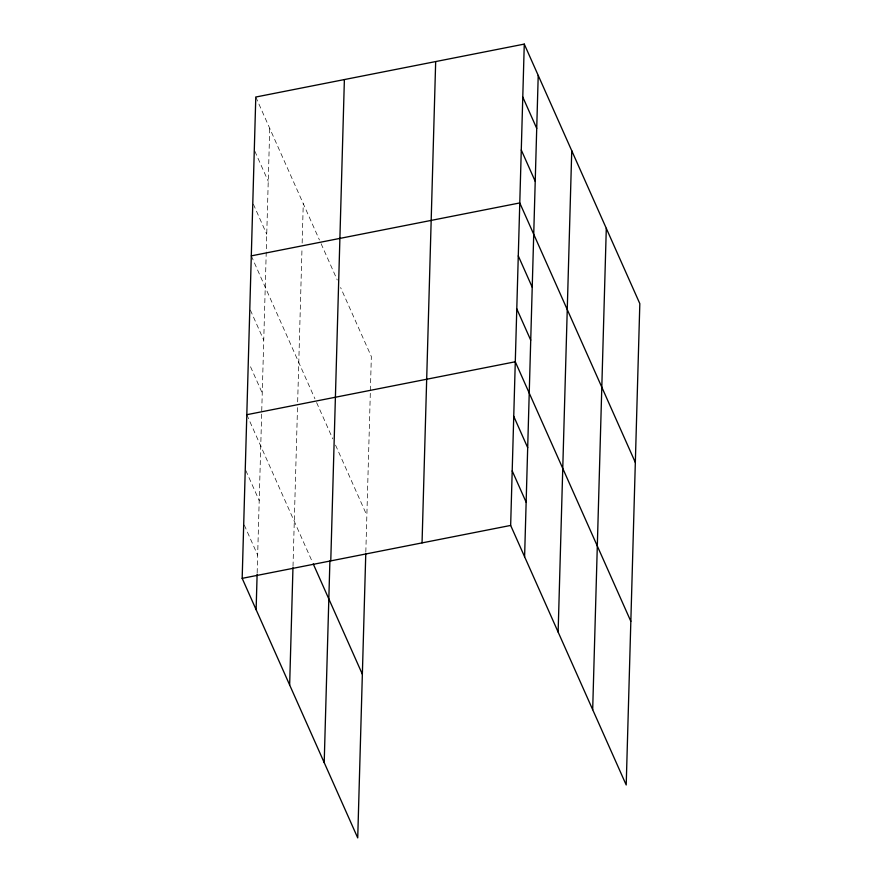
<?xml version="1.0" encoding="UTF-8"?>
<svg xmlns="http://www.w3.org/2000/svg" width="882" height="882" viewBox="0 0 882 882"><rect width="100%" height="100%" fill="white"/><g stroke="black" fill="none" stroke-linecap="round" stroke-linejoin="round"><path stroke-width="0.66" stroke-dasharray="4.41 3.31" d="M257.158 572.859L269.738 128.353M293.011 566.343L297.51 407.308M297.664 401.872L301.997 248.47M302.151 243.035L303.265 203.665M365.821 552.066L370.352 391.873M370.385 390.517L371.344 356.571L340.606 287.532M255.791 97.031L319.427 239.959M321.103 243.719L337.266 280.013M254.854 151.23L268.238 181.295M253.355 204.172L266.739 234.248M251.293 255.868L314.94 398.796M316.605 402.556L332.768 438.85M335.557 445.123L366.857 515.408M250.356 310.067L263.751 340.132M250.532 366.769L262.252 393.085M246.806 414.705L312.669 562.639M245.813 470.503L259.209 500.579M244.27 525.055L257.665 555.131"/><path stroke-width="1.32" d="M365.776 553.422L357.728 837.9L242.175 578.349L255.791 97.031L524.272 44.1L639.825 303.651L626.209 784.969L510.656 525.429L524.272 44.1M256.122 609.683L257.125 574.226M289.649 684.994L292.967 567.71M324.201 762.588L329.901 560.919M330.772 560.886L344.388 79.556M422.048 542.893L435.675 61.564M524.603 556.751L538.218 75.422M558.13 632.063L571.745 150.734M592.682 709.657L606.298 228.328M251.293 255.868L519.774 202.937L635.338 462.488M246.806 414.705L515.286 361.774L630.839 621.325M242.175 578.349L510.656 525.429M522.772 97.042L536.719 128.375M521.273 149.995L535.22 181.317M518.274 255.879L532.221 287.212M516.775 308.832L530.721 340.154M513.743 416.326L527.69 447.648M512.199 470.878L526.146 502.2M313.231 563.896L362.359 674.245"/></g></svg>
